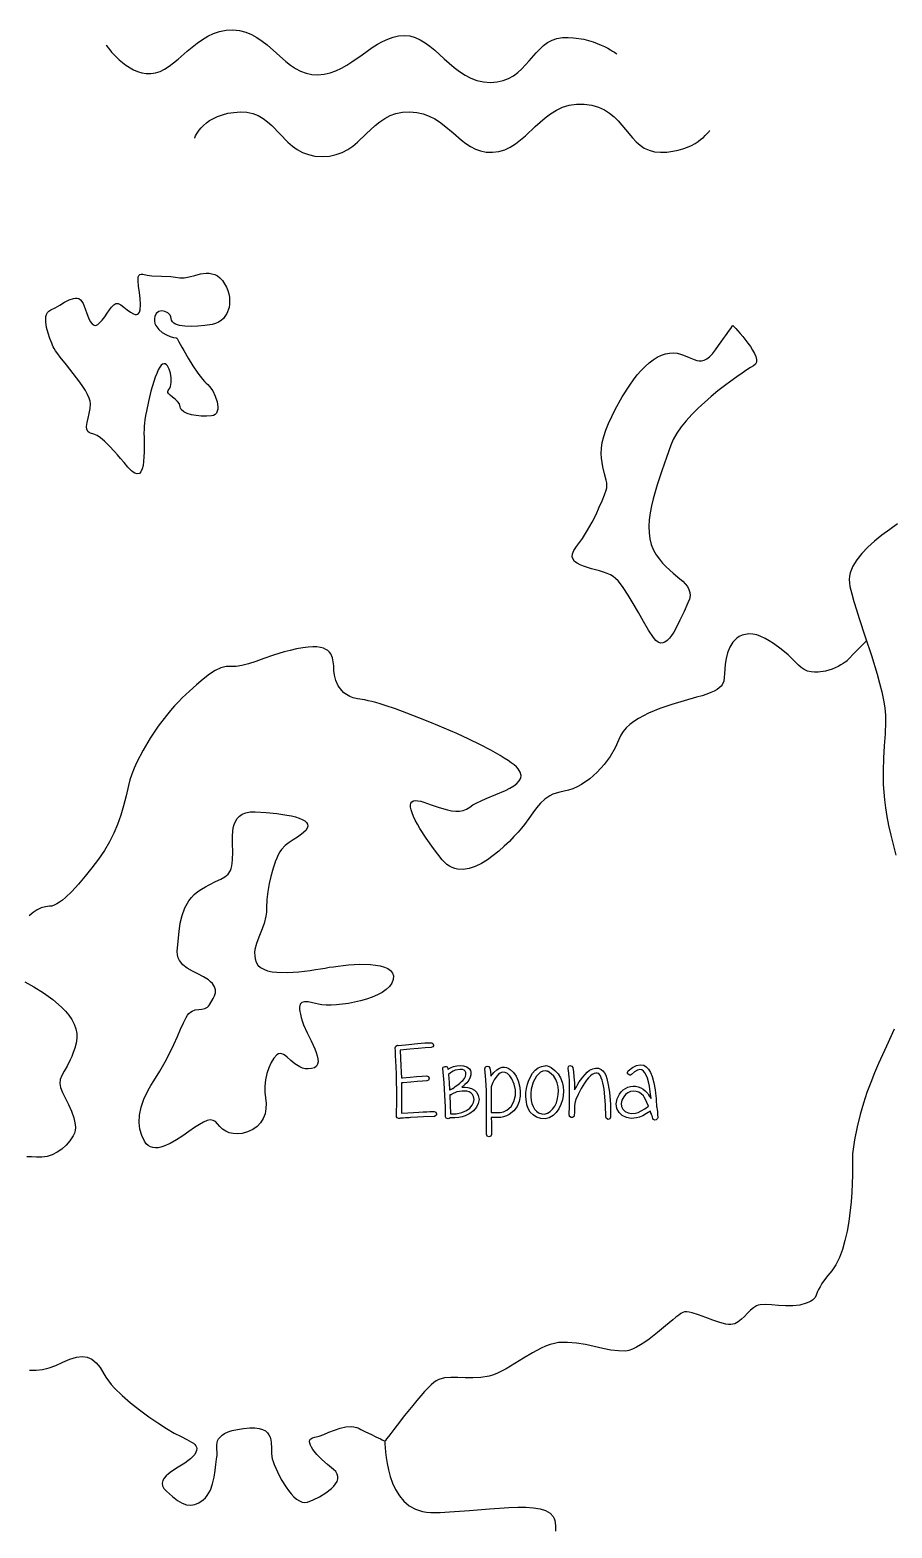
# Model space of a CAD drawing. Header units: millimetres. Extents: x 299 to 601, y 84 to 516.
# Drawn here: x 443.8 to 478.3, y 419 to 479 of the extents above; entities that cross this region are included whole.
import ezdxf

# ---------------------------------------------------------------- set-up
doc = ezdxf.new("R2010")
doc.units = ezdxf.units.MM
doc.layers.get('0').update_dxf_attribs({"linetype": 'CONTINUOUS', "true_color": 0xffffff})

msp = doc.modelspace()

# ---------------------------------------------------------------- linework, layer by layer
at = {"linetype": 'CONTINUOUS', "true_color": 0xffffff}
for points in [[(446.832, 478.367), (446.842, 478.355), (446.867, 478.317), (446.912, 478.26), (446.972, 478.185), (447.045, 478.095), (447.135, 477.997), (447.352, 477.782), (447.615, 477.57), (447.92, 477.39), (448.087, 477.32), (448.26, 477.267), (448.44, 477.235), (448.625, 477.23), (448.81, 477.257), (448.992, 477.32), (449.172, 477.412), (449.352, 477.527), (449.532, 477.665), (449.712, 477.815), (450.082, 478.137), (450.477, 478.457), (450.687, 478.602), (450.905, 478.73), (451.135, 478.837), (451.377, 478.92), (451.632, 478.967), (451.902, 478.98), (452.17, 478.952), (452.42, 478.887), (452.652, 478.795), (452.872, 478.675), (453.08, 478.535), (453.277, 478.38), (453.657, 478.05), (454.03, 477.722), (454.22, 477.575), (454.417, 477.442), (454.622, 477.332), (454.837, 477.25), (455.067, 477.2), (455.312, 477.187), (455.56, 477.212), (455.8, 477.267), (456.03, 477.347), (456.252, 477.45), (456.467, 477.57), (456.677, 477.702), (457.09, 477.99), (457.492, 478.272), (457.697, 478.405), (457.902, 478.52), (458.11, 478.617), (458.322, 478.695), (458.542, 478.742), (458.767, 478.76), (458.99, 478.74), (459.205, 478.68), (459.41, 478.587), (459.607, 478.467), (459.802, 478.325), (459.992, 478.165), (460.377, 477.82), (460.777, 477.475), (460.987, 477.315), (461.207, 477.175), (461.437, 477.052), (461.682, 476.96), (461.942, 476.9), (462.22, 476.88), (462.49, 476.9), (462.732, 476.952), (462.95, 477.037), (463.145, 477.147), (463.32, 477.277), (463.482, 477.425), (463.777, 477.742), (464.057, 478.067), (464.2, 478.217), (464.352, 478.355), (464.515, 478.475), (464.692, 478.57), (464.887, 478.637), (465.105, 478.672), (465.332, 478.68), (465.55, 478.67), (465.962, 478.607), (466.335, 478.502), (466.657, 478.377), (466.797, 478.312), (466.922, 478.247), (467.03, 478.187), (467.12, 478.132), (467.192, 478.085), (467.247, 478.05), (467.28, 478.025), (467.29, 478.017)], [(450.372, 474.652), (450.377, 474.665), (450.39, 474.695), (450.415, 474.745), (450.45, 474.81), (450.5, 474.887), (450.562, 474.972), (450.64, 475.065), (450.732, 475.16), (450.845, 475.257), (450.975, 475.35), (451.125, 475.437), (451.295, 475.517), (451.487, 475.587), (451.705, 475.642), (451.945, 475.68), (452.21, 475.7), (452.472, 475.687), (452.71, 475.635), (452.922, 475.552), (453.115, 475.44), (453.295, 475.305), (453.462, 475.152), (453.782, 474.82), (454.112, 474.487), (454.29, 474.332), (454.485, 474.195), (454.695, 474.077), (454.93, 473.987), (455.192, 473.927), (455.487, 473.907), (455.782, 473.927), (456.05, 473.987), (456.29, 474.077), (456.507, 474.195), (456.71, 474.332), (456.897, 474.487), (457.252, 474.82), (457.605, 475.152), (457.792, 475.305), (457.99, 475.44), (458.205, 475.552), (458.437, 475.635), (458.697, 475.687), (458.985, 475.7), (459.272, 475.675), (459.535, 475.617), (459.772, 475.532), (459.99, 475.422), (460.19, 475.297), (460.377, 475.157), (460.727, 474.86), (461.067, 474.565), (461.242, 474.43), (461.425, 474.312), (461.62, 474.212), (461.83, 474.137), (462.057, 474.092), (462.307, 474.082), (462.56, 474.112), (462.795, 474.182), (463.015, 474.287), (463.225, 474.42), (463.425, 474.575), (463.622, 474.745), (464.012, 475.11), (464.417, 475.467), (464.635, 475.627), (464.865, 475.767), (465.11, 475.882), (465.377, 475.965), (465.665, 476.007), (465.98, 476.007), (466.287, 475.965), (466.555, 475.887), (466.792, 475.78), (466.997, 475.65), (467.182, 475.502), (467.347, 475.34), (467.64, 474.995), (467.917, 474.657), (468.062, 474.502), (468.217, 474.365), (468.387, 474.25), (468.577, 474.16), (468.795, 474.102), (469.04, 474.082), (469.292, 474.092), (469.525, 474.12), (469.74, 474.162), (469.937, 474.22), (470.115, 474.285), (470.277, 474.36), (470.42, 474.437), (470.547, 474.52), (470.657, 474.602), (470.752, 474.68), (470.832, 474.755), (470.897, 474.82), (470.945, 474.877), (470.98, 474.92), (471, 474.947), (471.007, 474.957)], [(449.665, 466.637), (449.675, 466.62), (449.7, 466.572), (449.742, 466.495), (449.797, 466.395), (449.862, 466.277), (449.94, 466.142), (450.115, 465.842), (450.307, 465.53), (450.502, 465.237), (450.595, 465.11), (450.685, 464.997), (450.765, 464.905), (450.84, 464.84), (450.91, 464.78), (450.975, 464.705), (451.1, 464.525), (451.202, 464.315), (451.272, 464.095), (451.302, 463.89), (451.3, 463.795), (451.28, 463.712), (451.247, 463.64), (451.2, 463.582), (451.132, 463.545), (451.047, 463.525), (450.85, 463.515), (450.642, 463.517), (450.437, 463.537), (450.245, 463.572), (450.075, 463.625), (449.937, 463.695), (449.842, 463.785), (449.815, 463.837), (449.802, 463.895), (449.767, 464.007), (449.692, 464.107), (449.592, 464.195), (449.487, 464.275), (449.39, 464.352), (449.322, 464.427), (449.305, 464.465), (449.302, 464.505), (449.312, 464.545), (449.342, 464.587), (449.377, 464.637), (449.402, 464.702), (449.432, 464.862), (449.432, 465.045), (449.405, 465.232), (449.355, 465.402), (449.285, 465.532), (449.242, 465.577), (449.195, 465.605), (449.145, 465.615), (449.09, 465.6), (449.032, 465.555), (448.975, 465.477), (448.915, 465.367), (448.855, 465.23), (448.795, 465.072), (448.737, 464.897), (448.625, 464.512), (448.527, 464.105), (448.445, 463.715), (448.412, 463.535), (448.385, 463.372), (448.365, 463.23), (448.352, 463.112), (448.347, 462.992), (448.345, 462.84), (448.347, 462.667), (448.352, 462.48), (448.352, 462.082), (448.345, 461.887), (448.332, 461.705), (448.307, 461.54), (448.272, 461.4), (448.225, 461.292), (448.16, 461.225), (448.077, 461.202), (447.977, 461.23), (447.917, 461.267), (447.852, 461.32), (447.782, 461.39), (447.705, 461.475), (447.552, 461.657), (447.41, 461.822), (447.28, 461.972), (447.16, 462.105), (446.947, 462.332), (446.765, 462.51), (446.607, 462.642), (446.467, 462.735), (446.335, 462.797), (446.207, 462.835), (446.15, 462.855), (446.107, 462.885), (446.06, 462.977), (446.05, 463.102), (446.07, 463.257), (446.107, 463.432), (446.15, 463.622), (446.187, 463.817), (446.207, 464.01), (446.195, 464.115), (446.155, 464.242), (446.087, 464.382), (446, 464.537), (445.892, 464.705), (445.775, 464.875), (445.51, 465.23), (445.24, 465.572), (444.995, 465.88), (444.892, 466.015), (444.807, 466.13), (444.745, 466.222), (444.71, 466.292), (444.685, 466.357), (444.652, 466.435), (444.58, 466.622), (444.507, 466.842), (444.447, 467.072), (444.412, 467.297), (444.42, 467.5), (444.445, 467.587), (444.485, 467.662), (444.54, 467.722), (444.617, 467.767), (444.795, 467.855), (444.98, 467.962), (445.167, 468.075), (445.35, 468.172), (445.52, 468.232), (445.6, 468.245), (445.672, 468.242), (445.742, 468.22), (445.805, 468.177), (445.86, 468.112), (445.907, 468.022), (445.987, 467.817), (446.06, 467.622), (446.127, 467.45), (446.195, 467.31), (446.267, 467.207), (446.347, 467.155), (446.392, 467.15), (446.442, 467.162), (446.495, 467.19), (446.552, 467.237), (446.667, 467.36), (446.772, 467.495), (446.867, 467.635), (446.96, 467.767), (447.047, 467.882), (447.132, 467.97), (447.222, 468.02), (447.315, 468.022), (447.42, 467.97), (447.542, 467.882), (447.672, 467.777), (447.805, 467.677), (447.93, 467.607), (447.987, 467.587), (448.04, 467.582), (448.087, 467.597), (448.13, 467.63), (448.165, 467.685), (448.19, 467.767), (448.21, 467.98), (448.195, 468.22), (448.162, 468.472), (448.127, 468.715), (448.107, 468.93), (448.107, 469.02), (448.117, 469.095), (448.142, 469.152), (448.18, 469.19), (448.232, 469.205), (448.305, 469.197), (448.475, 469.162), (448.657, 469.14), (449.042, 469.12), (449.427, 469.102), (449.61, 469.087), (449.78, 469.06), (449.865, 469.05), (449.957, 469.055), (450.16, 469.092), (450.377, 469.152), (450.607, 469.21), (450.84, 469.24), (450.955, 469.237), (451.067, 469.22), (451.18, 469.185), (451.287, 469.13), (451.39, 469.05), (451.487, 468.942), (451.575, 468.817), (451.645, 468.687), (451.702, 468.552), (451.742, 468.412), (451.767, 468.275), (451.777, 468.135), (451.775, 468), (451.755, 467.87), (451.67, 467.627), (451.53, 467.425), (451.437, 467.342), (451.33, 467.275), (451.207, 467.225), (451.072, 467.192), (450.785, 467.152), (450.502, 467.125), (450.23, 467.11), (449.985, 467.117), (449.772, 467.147), (449.602, 467.205), (449.537, 467.245), (449.487, 467.295), (449.452, 467.355), (449.435, 467.422), (449.42, 467.492), (449.39, 467.555), (449.3, 467.652), (449.185, 467.712), (449.057, 467.73), (448.935, 467.705), (448.835, 467.632), (448.775, 467.507), (448.762, 467.427), (448.767, 467.33), (448.787, 467.23), (448.825, 467.142), (448.935, 466.987), (449.08, 466.867), (449.242, 466.777), (449.4, 466.71), (449.535, 466.667), (449.63, 466.645), (449.655, 466.64), (449.665, 466.637), (449.665, 466.637), (449.665, 466.637)], [(471.935, 467.145), (471.95, 467.13), (471.992, 467.087), (472.055, 467.02), (472.135, 466.932), (472.23, 466.827), (472.332, 466.707), (472.54, 466.442), (472.637, 466.302), (472.725, 466.162), (472.797, 466.027), (472.85, 465.9), (472.877, 465.782), (472.875, 465.68), (472.84, 465.595), (472.765, 465.532), (472.647, 465.465), (472.492, 465.367), (472.305, 465.242), (472.09, 465.092), (471.852, 464.922), (471.6, 464.732), (471.337, 464.525), (471.07, 464.305), (470.545, 463.83), (470.297, 463.585), (470.067, 463.332), (469.862, 463.082), (469.685, 462.832), (469.545, 462.587), (469.445, 462.35), (469.272, 461.857), (469.085, 461.325), (468.897, 460.767), (468.737, 460.2), (468.67, 459.92), (468.62, 459.64), (468.585, 459.367), (468.57, 459.102), (468.577, 458.847), (468.607, 458.602), (468.667, 458.37), (468.755, 458.155), (468.865, 457.957), (468.99, 457.782), (469.122, 457.622), (469.262, 457.48), (469.545, 457.227), (469.81, 457.007), (469.925, 456.902), (470.027, 456.797), (470.112, 456.692), (470.175, 456.58), (470.212, 456.46), (470.22, 456.332), (470.197, 456.19), (470.137, 456.035), (469.98, 455.692), (469.817, 455.345), (469.65, 455.017), (469.565, 454.87), (469.48, 454.737), (469.392, 454.622), (469.305, 454.532), (469.215, 454.467), (469.125, 454.432), (469.035, 454.43), (468.942, 454.462), (468.85, 454.535), (468.755, 454.65), (468.56, 454.952), (468.36, 455.29), (468.155, 455.65), (467.947, 456.01), (467.74, 456.352), (467.535, 456.66), (467.435, 456.795), (467.335, 456.915), (467.235, 457.015), (467.14, 457.095), (467.032, 457.16), (466.902, 457.215), (466.755, 457.267), (466.597, 457.315), (466.267, 457.405), (465.952, 457.502), (465.812, 457.56), (465.692, 457.625), (465.597, 457.7), (465.532, 457.787), (465.5, 457.887), (465.507, 458.005), (465.562, 458.14), (465.665, 458.292), (465.907, 458.622), (466.117, 458.95), (466.3, 459.272), (466.455, 459.58), (466.585, 459.867), (466.695, 460.127), (466.787, 460.36), (466.862, 460.552), (466.887, 460.642), (466.892, 460.737), (466.88, 460.84), (466.857, 460.95), (466.79, 461.2), (466.72, 461.492), (466.672, 461.832), (466.665, 462.025), (466.675, 462.232), (466.705, 462.455), (466.76, 462.695), (466.842, 462.952), (466.955, 463.227), (467.222, 463.78), (467.505, 464.295), (467.802, 464.76), (467.952, 464.972), (468.107, 465.17), (468.265, 465.347), (468.422, 465.51), (468.582, 465.652), (468.745, 465.775), (468.907, 465.877), (469.072, 465.955), (469.235, 466.01), (469.4, 466.04), (469.557, 466.045), (469.702, 466.032), (469.835, 466.002), (469.96, 465.962), (470.185, 465.867), (470.39, 465.78), (470.49, 465.75), (470.587, 465.732), (470.685, 465.735), (470.787, 465.76), (470.89, 465.812), (471, 465.897), (471.117, 466.017), (471.242, 466.177), (471.365, 466.347), (471.47, 466.497), (471.562, 466.625), (471.642, 466.737), (471.71, 466.83), (471.765, 466.91), (471.847, 467.025), (471.897, 467.095), (471.925, 467.13), (471.932, 467.142), (471.935, 467.145), (471.935, 467.145), (471.935, 467.145)], [(478.535, 459.207), (478.217, 458.98), (477.907, 458.747), (477.612, 458.51), (477.342, 458.265), (477.1, 458.015), (476.897, 457.762), (476.742, 457.502), (476.682, 457.37), (476.64, 457.237), (476.61, 457.105), (476.597, 456.97), (476.602, 456.832), (476.625, 456.695), (476.697, 456.405), (476.787, 456.092), (476.89, 455.76), (477, 455.41), (477.24, 454.68), (477.487, 453.927), (477.712, 453.18), (477.812, 452.82), (477.9, 452.472), (477.97, 452.14), (478.02, 451.83), (478.05, 451.54), (478.055, 451.28), (478.03, 450.795), (477.995, 450.312), (477.965, 449.825), (477.95, 449.31), (477.962, 448.76), (477.98, 448.465), (478.01, 448.157), (478.05, 447.832), (478.105, 447.487), (478.175, 447.122), (478.262, 446.737), (478.457, 445.937)], [(477.292, 454.527), (477.282, 454.517), (477.257, 454.492), (477.167, 454.4), (477.04, 454.267), (476.892, 454.117), (476.747, 453.967), (476.62, 453.835), (476.53, 453.742), (476.505, 453.717), (476.495, 453.707), (476.435, 453.66), (476.357, 453.607), (476.265, 453.552), (476.157, 453.495), (475.915, 453.39), (475.64, 453.305), (475.352, 453.262), (475.207, 453.262), (475.067, 453.277), (474.927, 453.31), (474.797, 453.365), (474.672, 453.445), (474.56, 453.547), (474.547, 453.562), (474.507, 453.602), (474.445, 453.665), (474.362, 453.747), (474.262, 453.845), (474.145, 453.952), (473.87, 454.187), (473.557, 454.417), (473.395, 454.522), (473.227, 454.617), (473.06, 454.695), (472.895, 454.752), (472.732, 454.785), (472.577, 454.792), (472.435, 454.775), (472.305, 454.74), (472.192, 454.687), (472.092, 454.625), (471.927, 454.46), (471.807, 454.262), (471.722, 454.04), (471.665, 453.812), (471.63, 453.59), (471.607, 453.385), (471.6, 453.205), (471.592, 453.045), (471.57, 452.897), (471.51, 452.762), (471.46, 452.697), (471.39, 452.632), (471.302, 452.57), (471.192, 452.507), (471.057, 452.447), (470.895, 452.385), (470.702, 452.322), (470.477, 452.257), (469.987, 452.122), (469.492, 451.975), (469.012, 451.81), (468.56, 451.622), (468.35, 451.52), (468.152, 451.41), (467.972, 451.292), (467.807, 451.167), (467.662, 451.032), (467.54, 450.89), (467.442, 450.735), (467.367, 450.572), (467.22, 450.232), (467.02, 449.892), (466.78, 449.565), (466.505, 449.26), (466.2, 448.99), (465.872, 448.765), (465.702, 448.672), (465.53, 448.597), (465.355, 448.537), (465.177, 448.497), (465.01, 448.462), (464.86, 448.422), (464.725, 448.372), (464.605, 448.315), (464.397, 448.18), (464.225, 448.02), (464.072, 447.835), (463.925, 447.63), (463.767, 447.405), (463.585, 447.162), (463.472, 447.022), (463.33, 446.86), (463.167, 446.68), (462.982, 446.487), (462.78, 446.292), (462.565, 446.1), (462.337, 445.917), (462.102, 445.75), (461.86, 445.602), (461.617, 445.487), (461.375, 445.405), (461.137, 445.365), (460.907, 445.372), (460.797, 445.397), (460.687, 445.437), (460.582, 445.492), (460.48, 445.562), (460.382, 445.65), (460.29, 445.755), (459.947, 446.202), (459.647, 446.617), (459.402, 447), (459.3, 447.175), (459.212, 447.337), (459.14, 447.487), (459.085, 447.625), (459.045, 447.745), (459.025, 447.852), (459.022, 447.942), (459.04, 448.017), (459.08, 448.072), (459.137, 448.107), (459.217, 448.122), (459.315, 448.115), (459.43, 448.092), (459.557, 448.055), (459.85, 447.952), (460.17, 447.84), (460.505, 447.747), (460.67, 447.715), (460.832, 447.697), (460.987, 447.7), (461.135, 447.722), (461.27, 447.772), (461.395, 447.852), (461.525, 447.945), (461.682, 448.032), (461.857, 448.117), (462.047, 448.2), (462.445, 448.365), (462.83, 448.53), (463.005, 448.617), (463.157, 448.707), (463.285, 448.805), (463.38, 448.907), (463.437, 449.015), (463.452, 449.132), (463.42, 449.26), (463.332, 449.397), (463.262, 449.472), (463.172, 449.552), (463.06, 449.637), (462.93, 449.73), (462.78, 449.825), (462.615, 449.925), (462.242, 450.135), (461.82, 450.352), (461.362, 450.577), (460.875, 450.802), (460.372, 451.022), (459.865, 451.237), (459.362, 451.44), (458.877, 451.625), (458.42, 451.79), (458.002, 451.932), (457.81, 451.992), (457.632, 452.045), (457.47, 452.087), (457.322, 452.122), (457.192, 452.15), (457.085, 452.165), (456.897, 452.195), (456.732, 452.237), (456.587, 452.295), (456.462, 452.365), (456.355, 452.442), (456.265, 452.53), (456.125, 452.722), (456.035, 452.927), (455.982, 453.137), (455.957, 453.337), (455.945, 453.512), (455.93, 453.677), (455.897, 453.842), (455.83, 453.995), (455.78, 454.062), (455.715, 454.125), (455.635, 454.177), (455.535, 454.222), (455.415, 454.255), (455.275, 454.272), (455.11, 454.277), (454.92, 454.267), (454.705, 454.24), (454.457, 454.192), (454.205, 454.135), (453.965, 454.072), (453.532, 453.945), (453.152, 453.817), (452.82, 453.697), (452.53, 453.597), (452.272, 453.525), (452.045, 453.485), (451.84, 453.49), (451.742, 453.497), (451.64, 453.49), (451.427, 453.435), (451.202, 453.327), (450.965, 453.177), (450.715, 452.987), (450.45, 452.762), (450.172, 452.507), (449.88, 452.232), (449.727, 452.08), (449.57, 451.91), (449.407, 451.725), (449.245, 451.527), (448.915, 451.095), (448.6, 450.627), (448.31, 450.145), (448.057, 449.657), (447.95, 449.415), (447.857, 449.18), (447.782, 448.95), (447.725, 448.73), (447.63, 448.31), (447.527, 447.912), (447.417, 447.532), (447.29, 447.167), (447.142, 446.812), (446.97, 446.465), (446.767, 446.122), (446.527, 445.777), (446.262, 445.432), (445.99, 445.095), (445.717, 444.775), (445.452, 444.487), (445.197, 444.242), (445.077, 444.14), (444.96, 444.052), (444.852, 443.982), (444.75, 443.93), (444.655, 443.897), (444.567, 443.887), (444.4, 443.872), (444.232, 443.825), (444.065, 443.745), (443.902, 443.637), (443.75, 443.5)], [(453.605, 445.662), (453.6, 445.652), (453.59, 445.62), (453.572, 445.57), (453.55, 445.5), (453.525, 445.415), (453.495, 445.315), (453.43, 445.077), (453.367, 444.797), (453.312, 444.487), (453.272, 444.157), (453.257, 443.82), (453.25, 443.655), (453.227, 443.497), (453.155, 443.2), (453.052, 442.922), (452.947, 442.657), (452.852, 442.405), (452.792, 442.157), (452.777, 442.032), (452.782, 441.907), (452.802, 441.78), (452.842, 441.652), (452.912, 441.535), (453.015, 441.44), (453.145, 441.365), (453.3, 441.307), (453.477, 441.27), (453.672, 441.245), (454.1, 441.237), (454.552, 441.267), (455.002, 441.32), (455.215, 441.352), (455.417, 441.385), (455.602, 441.417), (455.77, 441.445), (455.937, 441.47), (456.125, 441.497), (456.327, 441.52), (456.542, 441.54), (456.987, 441.565), (457.422, 441.557), (457.622, 441.537), (457.81, 441.505), (457.975, 441.457), (458.115, 441.395), (458.225, 441.317), (458.3, 441.217), (458.337, 441.1), (458.33, 440.96), (458.277, 440.815), (458.182, 440.68), (458.05, 440.555), (457.887, 440.442), (457.697, 440.34), (457.487, 440.25), (457.26, 440.17), (457.022, 440.1), (456.532, 440), (456.06, 439.942), (455.845, 439.932), (455.647, 439.932), (455.475, 439.945), (455.332, 439.97), (455.102, 440.022), (454.917, 440.057), (454.772, 440.067), (454.667, 440.042), (454.602, 439.972), (454.577, 439.855), (454.58, 439.775), (454.592, 439.68), (454.612, 439.567), (454.642, 439.437), (454.685, 439.295), (454.742, 439.142), (454.885, 438.825), (455.042, 438.5), (455.185, 438.187), (455.242, 438.04), (455.287, 437.902), (455.312, 437.775), (455.32, 437.662), (455.3, 437.565), (455.252, 437.485), (455.172, 437.425), (455.057, 437.387), (454.927, 437.375), (454.807, 437.382), (454.692, 437.41), (454.587, 437.455), (454.395, 437.575), (454.227, 437.717), (454.075, 437.85), (454.002, 437.907), (453.935, 437.952), (453.867, 437.98), (453.802, 437.99), (453.737, 437.977), (453.672, 437.94), (453.55, 437.81), (453.44, 437.635), (453.345, 437.425), (453.27, 437.19), (453.217, 436.94), (453.187, 436.687), (453.185, 436.44), (453.212, 436.212), (453.24, 435.997), (453.232, 435.785), (453.195, 435.582), (453.122, 435.395), (453.017, 435.222), (452.877, 435.072), (452.705, 434.947), (452.497, 434.852), (452.282, 434.795), (452.09, 434.772), (451.915, 434.785), (451.76, 434.822), (451.62, 434.887), (451.497, 434.97), (451.39, 435.067), (451.297, 435.175), (451.207, 435.267), (451.112, 435.317), (451.002, 435.332), (450.877, 435.31), (450.732, 435.25), (450.565, 435.157), (450.37, 435.032), (450.145, 434.875), (449.897, 434.7), (449.645, 434.535), (449.392, 434.39), (449.145, 434.28), (449.027, 434.242), (448.915, 434.22), (448.805, 434.215), (448.702, 434.225), (448.607, 434.257), (448.52, 434.307), (448.44, 434.382), (448.37, 434.482), (448.257, 434.715), (448.185, 434.967), (448.152, 435.237), (448.165, 435.527), (448.227, 435.84), (448.342, 436.17), (448.51, 436.525), (448.617, 436.71), (448.74, 436.902), (448.982, 437.287), (449.195, 437.662), (449.38, 438.02), (449.542, 438.36), (449.682, 438.675), (449.81, 438.962), (449.925, 439.22), (450.03, 439.437), (450.085, 439.527), (450.142, 439.597), (450.205, 439.652), (450.27, 439.692), (450.402, 439.74), (450.537, 439.762), (450.67, 439.772), (450.79, 439.795), (450.892, 439.845), (450.937, 439.887), (450.975, 439.945), (451.117, 440.192), (451.175, 440.307), (451.212, 440.425), (451.215, 440.542), (451.177, 440.665), (451.137, 440.73), (451.085, 440.797), (451.015, 440.865), (450.93, 440.937), (450.727, 441.07), (450.507, 441.185), (450.287, 441.292), (450.082, 441.41), (449.905, 441.547), (449.77, 441.722), (449.722, 441.825), (449.69, 441.942), (449.677, 442.077), (449.685, 442.227), (449.752, 442.882), (449.8, 443.207), (449.875, 443.525), (449.985, 443.827), (450.145, 444.11), (450.245, 444.24), (450.362, 444.362), (450.497, 444.475), (450.652, 444.58), (450.81, 444.672), (450.955, 444.75), (451.21, 444.877), (451.42, 444.977), (451.587, 445.072), (451.715, 445.18), (451.807, 445.315), (451.84, 445.402), (451.867, 445.502), (451.885, 445.617), (451.897, 445.755), (451.902, 446.065), (451.892, 446.392), (451.892, 446.717), (451.925, 447.025), (451.957, 447.162), (452.007, 447.29), (452.077, 447.405), (452.167, 447.5), (452.282, 447.577), (452.422, 447.632), (452.595, 447.665), (452.797, 447.67), (453.24, 447.645), (453.672, 447.602), (454.072, 447.542), (454.252, 447.505), (454.417, 447.465), (454.562, 447.417), (454.687, 447.365), (454.787, 447.307), (454.86, 447.242), (454.902, 447.175), (454.912, 447.1), (454.887, 447.017), (454.825, 446.93), (454.66, 446.772), (454.492, 446.652), (454.325, 446.547), (454.162, 446.445), (454.007, 446.322), (453.86, 446.162), (453.79, 446.065), (453.725, 445.95), (453.662, 445.815), (453.605, 445.662), (453.605, 445.662), (453.605, 445.662)], [(443.575, 440.867), (443.932, 440.66), (444.315, 440.42), (444.692, 440.15), (445.042, 439.85), (445.197, 439.69), (445.337, 439.525), (445.455, 439.352), (445.55, 439.172), (445.617, 438.987), (445.655, 438.797), (445.66, 438.602), (445.627, 438.402), (445.572, 438.21), (445.515, 438.035), (445.452, 437.877), (445.39, 437.735), (445.267, 437.492), (445.152, 437.29), (445.057, 437.115), (444.995, 436.955), (444.975, 436.797), (444.982, 436.715), (445.005, 436.627), (445.087, 436.427), (445.197, 436.197), (445.322, 435.947), (445.44, 435.685), (445.537, 435.417), (445.592, 435.157), (445.6, 435.032), (445.59, 434.912), (445.562, 434.797), (445.512, 434.69), (445.38, 434.492), (445.227, 434.317), (445.057, 434.165), (444.87, 434.04), (444.672, 433.94), (444.467, 433.872), (444.252, 433.837), (444.037, 433.837), (443.835, 433.852), (443.66, 433.857)], [(478.4, 438.965), (478.092, 438.287), (477.77, 437.587), (477.61, 437.22), (477.455, 436.835), (477.305, 436.432), (477.165, 436.002), (477.032, 435.547), (476.915, 435.06), (476.812, 434.537), (476.727, 433.975), (476.727, 433.975), (476.727, 433.975)], [(458.702, 437.02), (459.005, 437.05), (459.267, 437.075), (459.49, 437.09), (459.667, 437.097), (459.74, 437.072), (459.77, 437.002), (459.742, 436.93), (459.675, 436.9), (459.5, 436.89), (459.285, 436.875), (459.03, 436.852), (458.732, 436.822), (458.722, 436.822), (458.7, 436.822), (458.675, 436.822), (458.665, 436.822), (458.667, 436.182), (458.655, 435.6), (458.912, 435.615), (459.145, 435.63), (459.35, 435.642), (459.527, 435.652), (459.677, 435.66), (459.8, 435.667), (459.897, 435.67), (459.967, 435.672), (460.04, 435.647), (460.07, 435.577), (460.065, 435.537), (460.042, 435.505), (459.977, 435.475), (459.545, 435.457), (459.305, 435.445), (459.035, 435.427), (459.017, 435.425), (458.967, 435.422), (458.897, 435.417), (458.817, 435.412), (458.737, 435.407), (458.667, 435.402), (458.617, 435.4), (458.6, 435.397), (458.552, 435.39), (458.482, 435.422), (458.462, 435.455), (458.457, 435.487), (458.472, 436.147), (458.472, 436.497), (458.465, 436.88), (458.46, 437.07), (458.455, 437.237), (458.45, 437.387), (458.445, 437.515), (458.445, 437.522), (458.442, 437.545), (458.44, 437.625), (458.435, 437.737), (458.427, 437.867), (458.42, 437.997), (458.415, 438.11), (458.412, 438.19), (458.41, 438.212), (458.41, 438.22), (458.432, 438.29), (458.5, 438.322), (458.54, 438.32), (458.95, 438.36), (459.305, 438.392), (459.602, 438.415), (459.842, 438.427), (459.88, 438.422), (459.912, 438.4), (459.945, 438.332), (459.94, 438.295), (459.917, 438.262), (459.847, 438.23), (459.615, 438.217), (459.332, 438.195), (458.995, 438.165), (458.607, 438.125), (458.622, 437.8), (458.637, 437.507), (458.647, 437.247), (458.655, 437.02), (458.662, 437.02), (458.68, 437.02), (458.695, 437.02), (458.702, 437.02), (458.702, 437.02), (458.702, 437.02)], [(461.077, 436.65), (461.212, 436.647), (461.32, 436.632), (461.467, 436.592), (461.585, 436.525), (461.675, 436.435), (461.737, 436.317), (461.767, 436.152), (461.737, 435.992), (461.662, 435.842), (461.547, 435.702), (461.397, 435.595), (461.207, 435.497), (461.092, 435.457), (460.957, 435.432), (460.8, 435.42), (460.622, 435.42), (460.612, 435.42), (460.577, 435.387), (460.527, 435.375), (460.452, 435.402), (460.427, 435.452), (460.42, 435.855), (460.4, 436.312), (460.365, 436.825), (460.317, 437.39), (460.32, 437.417), (460.335, 437.442), (460.407, 437.475), (460.45, 437.472), (460.485, 437.455), (460.517, 437.402), (460.517, 437.385), (460.517, 437.365), (460.532, 437.372), (460.625, 437.425), (460.747, 437.47), (460.88, 437.5), (461.01, 437.51), (461.147, 437.502), (461.275, 437.46), (461.382, 437.377), (461.42, 437.317), (461.44, 437.247), (461.442, 437.145), (461.415, 437.04), (461.36, 436.932), (461.275, 436.825), (461.195, 436.75), (461.077, 436.65), (461.077, 436.65), (461.077, 436.65)], [(460.72, 436.597), (460.78, 436.645), (460.797, 436.657), (460.812, 436.67), (460.912, 436.745), (460.995, 436.81), (461.065, 436.867), (461.117, 436.917), (461.182, 436.997), (461.222, 437.077), (461.242, 437.152), (461.237, 437.227), (461.215, 437.285), (461.17, 437.325), (461.102, 437.347), (461.012, 437.355), (460.817, 437.32), (460.727, 437.287), (460.66, 437.252), (460.627, 437.222), (460.54, 437.152), (460.567, 436.83), (460.587, 436.53), (460.595, 436.532), (460.61, 436.537), (460.617, 436.542), (460.63, 436.552), (460.642, 436.56), (460.665, 436.572), (460.695, 436.585), (460.707, 436.592), (460.72, 436.597), (460.72, 436.597), (460.72, 436.597)], [(462.257, 435.437), (462.262, 435.222), (462.265, 435.037), (462.265, 434.877), (462.265, 434.747), (462.235, 434.68), (462.165, 434.652), (462.095, 434.682), (462.067, 434.757), (462.07, 434.885), (462.07, 435.037), (462.067, 435.217), (462.065, 435.42), (462.062, 435.622), (462.062, 435.792), (462.06, 435.932), (462.06, 436.042), (462.06, 436.28), (462.062, 436.495), (462.042, 436.937), (461.997, 437.377), (462.02, 437.455), (462.087, 437.492), (462.16, 437.475), (462.2, 437.412), (462.202, 437.4), (462.207, 437.362), (462.22, 437.252), (462.235, 437.142), (462.237, 437.107), (462.24, 437.092), (462.36, 437.237), (462.475, 437.342), (462.59, 437.412), (462.7, 437.442), (462.782, 437.445), (462.862, 437.43), (462.937, 437.402), (463.012, 437.357), (463.145, 437.235), (463.255, 437.08), (463.335, 436.902), (463.39, 436.705), (463.417, 436.497), (463.417, 436.285), (463.38, 436.077), (463.292, 435.875), (463.155, 435.697), (462.975, 435.557), (462.867, 435.497), (462.752, 435.457), (462.637, 435.435), (462.527, 435.43), (462.41, 435.432), (462.257, 435.437), (462.257, 435.437), (462.257, 435.437)], [(464.607, 437.457), (464.65, 437.432), (464.81, 437.317), (464.94, 437.177), (465.037, 437.02), (465.1, 436.852), (465.135, 436.675), (465.15, 436.49), (465.142, 436.307), (465.105, 436.137), (465.045, 435.945), (464.965, 435.775), (464.862, 435.632), (464.74, 435.515), (464.58, 435.417), (464.415, 435.372), (464.242, 435.385), (464.065, 435.45), (463.932, 435.535), (463.822, 435.65), (463.74, 435.787), (463.687, 435.935), (463.64, 436.267), (463.642, 436.437), (463.667, 436.597), (463.705, 436.77), (463.76, 436.927), (463.91, 437.2), (464.02, 437.325), (464.137, 437.415), (464.265, 437.472), (464.4, 437.497), (464.407, 437.497), (464.412, 437.497), (464.46, 437.51), (464.507, 437.502), (464.607, 437.457), (464.607, 437.457), (464.607, 437.457)], [(465.595, 436.532), (465.667, 436.66), (465.73, 436.767), (465.782, 436.855), (465.827, 436.92), (465.92, 437.05), (466.012, 437.157), (466.105, 437.247), (466.197, 437.32), (466.32, 437.385), (466.437, 437.412), (466.55, 437.402), (466.66, 437.355), (466.727, 437.302), (466.787, 437.222), (466.84, 437.12), (466.887, 436.99), (466.945, 436.745), (466.99, 436.44), (467.03, 435.947), (467.037, 435.45), (467.007, 435.382), (466.937, 435.355), (466.87, 435.385), (466.84, 435.457), (466.832, 435.927), (466.792, 436.412), (466.775, 436.567), (466.752, 436.705), (466.725, 436.825), (466.697, 436.93), (466.665, 437.025), (466.63, 437.1), (466.595, 437.157), (466.56, 437.192), (466.502, 437.212), (466.442, 437.212), (466.375, 437.192), (466.305, 437.152), (466.23, 437.095), (466.15, 437.017), (466.07, 436.922), (465.987, 436.81), (465.852, 436.587), (465.735, 436.357), (465.65, 436.147), (465.622, 436.062), (465.61, 435.995), (465.597, 435.902), (465.592, 435.772), (465.585, 435.625), (465.577, 435.527), (465.575, 435.517), (465.575, 435.51), (465.575, 435.5), (465.575, 435.487), (465.547, 435.457), (465.507, 435.43), (465.457, 435.432), (465.395, 435.475), (465.385, 435.497), (465.385, 435.505), (465.382, 435.52), (465.38, 435.532), (465.38, 435.54), (465.377, 435.545), (465.377, 435.557), (465.38, 435.59), (465.382, 435.655), (465.382, 435.705), (465.385, 435.735), (465.385, 435.75), (465.385, 435.785), (465.387, 435.837), (465.39, 435.905), (465.392, 435.99), (465.395, 436.152), (465.397, 436.275), (465.397, 436.282), (465.397, 436.305), (465.397, 436.367), (465.397, 436.43), (465.397, 436.452), (465.397, 436.46), (465.397, 436.582), (465.395, 436.657), (465.392, 436.73), (465.39, 436.837), (465.385, 436.95), (465.38, 437.035), (465.362, 437.207), (465.332, 437.395), (465.347, 437.467), (465.372, 437.495), (465.41, 437.507), (465.485, 437.492), (465.522, 437.427), (465.55, 437.265), (465.57, 437.06), (465.585, 436.817), (465.595, 436.532), (465.595, 436.532), (465.595, 436.532)], [(467.742, 437.3), (467.912, 437.435), (468.072, 437.515), (468.222, 437.545), (468.362, 437.52), (468.467, 437.46), (468.557, 437.365), (468.637, 437.235), (468.702, 437.072), (468.767, 436.822), (468.817, 436.545), (468.835, 436.41), (468.847, 436.297), (468.857, 436.185), (468.867, 436.055), (468.875, 435.947), (468.88, 435.892), (468.882, 435.875), (468.887, 435.83), (468.897, 435.755), (468.91, 435.655), (468.917, 435.58), (468.922, 435.522), (468.927, 435.46), (468.927, 435.422), (468.917, 435.392), (468.867, 435.337), (468.807, 435.325), (468.755, 435.35), (468.73, 435.385), (468.712, 435.45), (468.71, 435.46), (468.705, 435.48), (468.697, 435.5), (468.695, 435.51), (468.677, 435.552), (468.67, 435.575), (468.655, 435.622), (468.637, 435.667), (468.63, 435.69), (468.475, 435.585), (468.332, 435.502), (468.197, 435.447), (468.075, 435.415), (467.862, 435.397), (467.67, 435.432), (467.505, 435.517), (467.377, 435.637), (467.29, 435.795), (467.262, 435.977), (467.297, 436.175), (467.39, 436.365), (467.462, 436.457), (467.542, 436.532), (467.63, 436.595), (467.727, 436.64), (467.83, 436.67), (467.935, 436.685), (468.04, 436.68), (468.145, 436.66), (468.247, 436.625), (468.342, 436.572), (468.427, 436.505), (468.505, 436.422), (468.525, 436.395), (468.557, 436.345), (468.602, 436.275), (468.66, 436.185), (468.627, 436.455), (468.59, 436.68), (468.552, 436.862), (468.512, 437.002), (468.465, 437.125), (468.412, 437.222), (468.357, 437.292), (468.295, 437.335), (468.21, 437.347), (468.11, 437.322), (467.997, 437.257), (467.872, 437.152), (467.84, 437.132), (467.802, 437.127), (467.735, 437.162), (467.712, 437.195), (467.71, 437.23), (467.742, 437.3), (467.742, 437.3), (467.742, 437.3)], [(462.257, 435.637), (462.45, 435.627), (462.61, 435.632), (462.747, 435.662), (462.877, 435.72), (463.05, 435.872), (463.165, 436.075), (463.222, 436.307), (463.222, 436.545), (463.175, 436.772), (463.082, 436.98), (463, 437.102), (462.91, 437.187), (462.812, 437.235), (462.717, 437.242), (462.665, 437.23), (462.61, 437.205), (462.552, 437.162), (462.495, 437.105), (462.437, 437.032), (462.38, 436.942), (462.322, 436.832), (462.265, 436.705), (462.26, 436.692), (462.252, 436.68), (462.255, 436.567), (462.257, 436.422), (462.257, 436.247), (462.257, 436.042), (462.257, 436.025), (462.257, 435.98), (462.257, 435.915), (462.257, 435.84), (462.257, 435.765), (462.257, 435.7), (462.257, 435.655), (462.257, 435.637), (462.257, 435.637), (462.257, 435.637)], [(464.537, 437.27), (464.527, 437.272), (464.505, 437.28), (464.48, 437.287), (464.47, 437.29), (464.417, 437.3), (464.325, 437.282), (464.235, 437.24), (464.152, 437.172), (464.072, 437.08), (463.942, 436.847), (463.857, 436.562), (463.84, 436.407), (463.837, 436.26), (463.852, 436.117), (463.882, 435.985), (463.93, 435.865), (463.99, 435.765), (464.065, 435.682), (464.155, 435.622), (464.277, 435.577), (464.395, 435.57), (464.507, 435.6), (464.615, 435.667), (464.715, 435.762), (464.797, 435.882), (464.865, 436.022), (464.915, 436.185), (464.942, 436.347), (464.95, 436.505), (464.935, 436.662), (464.9, 436.815), (464.842, 436.957), (464.765, 437.08), (464.662, 437.185), (464.537, 437.27), (464.537, 437.27), (464.537, 437.27)], [(460.6, 436.327), (460.617, 435.94), (460.625, 435.577), (460.632, 435.577), (460.64, 435.577), (460.857, 435.575), (461.075, 435.627), (461.262, 435.712), (461.392, 435.807), (461.492, 435.92), (461.55, 436.035), (461.567, 436.155), (461.542, 436.275), (461.502, 436.35), (461.447, 436.41), (461.372, 436.455), (461.28, 436.482), (461.087, 436.49), (460.88, 436.452), (460.682, 436.365), (460.65, 436.345), (460.652, 436.345), (460.597, 436.332), (460.6, 436.327), (460.6, 436.327), (460.6, 436.327)], [(468.552, 435.882), (468.49, 436.032), (468.435, 436.152), (468.387, 436.24), (468.35, 436.3), (468.267, 436.385), (468.172, 436.445), (468.065, 436.477), (467.947, 436.487), (467.83, 436.47), (467.727, 436.425), (467.637, 436.357), (467.562, 436.262), (467.487, 436.122), (467.457, 435.992), (467.472, 435.872), (467.532, 435.76), (467.622, 435.677), (467.74, 435.622), (467.88, 435.595), (468.04, 435.605), (468.147, 435.637), (468.267, 435.695), (468.402, 435.777), (468.552, 435.882), (468.552, 435.882), (468.552, 435.882)], [(476.727, 433.975), (476.727, 433.965), (476.727, 433.935), (476.73, 433.887), (476.73, 433.82), (476.732, 433.737), (476.732, 433.64), (476.73, 433.402), (476.725, 433.117), (476.715, 432.792), (476.695, 432.437), (476.667, 432.06), (476.575, 431.272), (476.507, 430.882), (476.425, 430.502), (476.325, 430.147), (476.205, 429.822), (476.062, 429.535), (475.897, 429.297), (475.737, 429.1), (475.607, 428.927), (475.505, 428.78), (475.427, 428.655), (475.367, 428.547), (475.325, 428.457), (475.267, 428.322), (475.225, 428.225), (475.167, 428.152), (475.12, 428.117), (475.06, 428.08), (474.977, 428.04), (474.872, 427.995), (474.617, 427.92), (474.337, 427.887), (474.047, 427.887), (473.757, 427.902), (473.482, 427.925), (473.235, 427.937), (473.03, 427.93), (472.945, 427.915), (472.877, 427.89), (472.76, 427.812), (472.642, 427.71), (472.527, 427.59), (472.407, 427.467), (472.285, 427.35), (472.152, 427.25), (472.01, 427.175), (471.852, 427.14), (471.762, 427.142), (471.657, 427.157), (471.412, 427.222), (471.135, 427.317), (470.847, 427.425), (470.562, 427.527), (470.302, 427.607), (470.187, 427.632), (470.085, 427.645), (469.997, 427.645), (469.927, 427.625), (469.855, 427.582), (469.765, 427.517), (469.655, 427.432), (469.53, 427.327), (469.242, 427.085), (468.917, 426.817), (468.577, 426.555), (468.407, 426.432), (468.237, 426.325), (468.075, 426.23), (467.917, 426.157), (467.77, 426.105), (467.632, 426.08), (467.357, 426.082), (467.052, 426.12), (466.725, 426.185), (466.382, 426.26), (466.027, 426.335), (465.667, 426.392), (465.31, 426.425), (464.957, 426.415), (464.785, 426.387), (464.61, 426.34), (464.435, 426.277), (464.26, 426.2), (463.907, 426.012), (463.555, 425.797), (463.205, 425.577), (462.855, 425.37), (462.51, 425.197), (462.34, 425.13), (462.17, 425.077), (461.837, 425.017), (461.515, 425), (461.207, 425.005), (460.915, 425.02), (460.642, 425.025), (460.387, 425.005), (460.16, 424.945), (460.052, 424.892), (459.955, 424.825), (459.85, 424.73), (459.725, 424.605), (459.587, 424.455), (459.435, 424.282), (459.277, 424.095), (459.112, 423.897), (458.787, 423.492), (458.482, 423.107), (458.35, 422.935), (458.232, 422.782), (458.135, 422.655), (458.06, 422.557), (458.015, 422.495), (457.997, 422.472), (457.997, 422.465), (457.997, 422.44), (458, 422.35), (458.005, 422.21), (458.02, 422.03), (458.045, 421.815), (458.082, 421.575), (458.137, 421.317), (458.21, 421.052), (458.305, 420.787), (458.427, 420.53), (458.575, 420.287), (458.755, 420.07), (458.967, 419.887), (459.217, 419.742), (459.507, 419.65), (459.667, 419.625), (459.84, 419.615), (460.205, 419.617), (460.59, 419.635), (461.387, 419.692), (462.192, 419.762), (462.582, 419.792), (462.96, 419.815), (463.315, 419.827), (463.647, 419.822), (463.947, 419.8), (464.21, 419.755), (464.432, 419.687), (464.61, 419.587), (464.732, 419.457), (464.772, 419.377), (464.797, 419.29), (464.825, 419.092), (464.835, 418.87)], [(443.765, 425.307), (444.032, 425.31), (444.287, 425.34), (444.542, 425.4), (444.81, 425.495), (445.097, 425.63), (445.382, 425.76), (445.64, 425.837), (445.867, 425.862), (446.072, 425.832), (446.257, 425.75), (446.427, 425.612), (446.585, 425.417), (446.735, 425.17), (446.817, 425.03), (446.92, 424.885), (447.037, 424.74), (447.167, 424.592), (447.47, 424.297), (447.807, 424.005), (448.17, 423.72), (448.54, 423.45), (448.902, 423.202), (449.247, 422.98), (449.56, 422.795), (449.835, 422.652), (450.067, 422.535), (450.252, 422.435), (450.325, 422.385), (450.382, 422.337), (450.425, 422.285), (450.45, 422.23), (450.46, 422.17), (450.45, 422.102), (450.425, 422.027), (450.377, 421.942), (450.307, 421.852), (450.215, 421.765), (450.105, 421.68), (449.98, 421.595), (449.712, 421.425), (449.45, 421.255), (449.332, 421.167), (449.232, 421.077), (449.152, 420.985), (449.1, 420.89), (449.077, 420.79), (449.092, 420.687), (449.147, 420.58), (449.247, 420.465), (449.482, 420.257), (449.692, 420.097), (449.88, 419.987), (450.052, 419.922), (450.217, 419.905), (450.382, 419.932), (450.547, 420.005), (450.722, 420.12), (450.807, 420.197), (450.882, 420.29), (451.005, 420.512), (451.092, 420.765), (451.155, 421.035), (451.197, 421.3), (451.227, 421.542), (451.252, 421.747), (451.262, 421.83), (451.275, 421.895), (451.282, 422.02), (451.27, 422.165), (451.265, 422.322), (451.275, 422.4), (451.297, 422.48), (451.335, 422.56), (451.392, 422.635), (451.472, 422.707), (451.577, 422.775), (451.715, 422.837), (451.885, 422.892), (452.09, 422.94), (452.337, 422.98), (452.585, 423.002), (452.79, 423), (452.962, 422.977), (453.1, 422.937), (453.21, 422.88), (453.292, 422.807), (453.352, 422.722), (453.395, 422.627), (453.422, 422.525), (453.44, 422.415), (453.45, 422.187), (453.457, 421.962), (453.487, 421.757), (453.52, 421.652), (453.565, 421.53), (453.69, 421.247), (453.847, 420.937), (454.037, 420.632), (454.137, 420.49), (454.245, 420.36), (454.352, 420.245), (454.462, 420.147), (454.572, 420.075), (454.682, 420.027), (454.79, 420.01), (454.895, 420.027), (455.122, 420.117), (455.377, 420.242), (455.63, 420.397), (455.855, 420.572), (455.947, 420.665), (456.022, 420.762), (456.08, 420.86), (456.11, 420.957), (456.115, 421.057), (456.09, 421.155), (456.03, 421.25), (455.932, 421.342), (455.697, 421.532), (455.472, 421.735), (455.272, 421.937), (455.115, 422.135), (455.055, 422.225), (455.01, 422.31), (454.985, 422.39), (454.98, 422.46), (454.995, 422.52), (455.035, 422.57), (455.102, 422.607), (455.195, 422.632), (455.36, 422.675), (455.55, 422.742), (455.757, 422.827), (455.975, 422.912), (456.2, 422.987), (456.425, 423.04), (456.647, 423.055), (456.755, 423.045), (456.857, 423.022), (456.87, 423.017), (456.907, 423), (456.962, 422.972), (457.035, 422.937), (457.217, 422.847), (457.427, 422.747), (457.637, 422.647), (457.82, 422.557), (457.892, 422.522), (457.947, 422.495), (457.985, 422.477), (457.997, 422.472)]]:
    msp.add_lwpolyline(points, dxfattribs=at)

doc.saveas('drawing.dxf')
